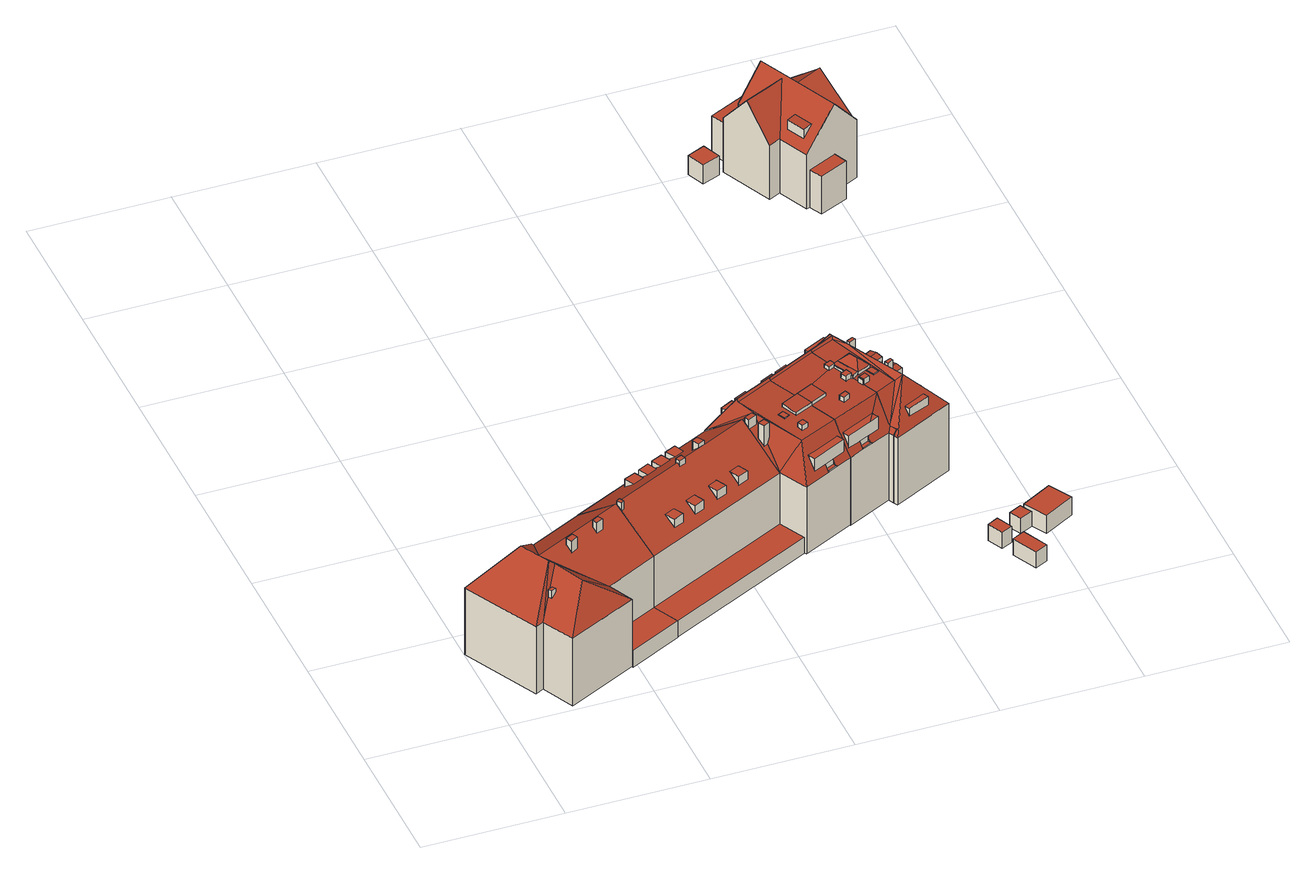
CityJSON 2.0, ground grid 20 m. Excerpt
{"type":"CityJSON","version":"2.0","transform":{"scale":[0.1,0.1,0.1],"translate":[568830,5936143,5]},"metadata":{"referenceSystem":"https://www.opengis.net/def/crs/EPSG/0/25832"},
"CityObjects":{
"building1":{"type":"Building","attributes":{"Grundfläche 2D":"363.295054","Grundhöhe NN":"5.724"},"children":["building1-1","building1-2","building1-3"],"geometry":[{"type":"Solid","lod":"3","boundaries":[[[[0,1,2,3,4,5,6]],[[7,8,9,6]],[[10,7,6,5,4]],[[9,11,12,13,6]],[[14,15,16,17]],[[0,16,18]],[[6,13,17,0]],[[17,16,0]],[[11,9,8]],[[14,13,12]],[[14,17,13]],[[18,16,15]],[[19,20,21,22,23]],[[24,25,10,4,3,2,1,23,26,27,28]],[[7,10,25,29]],[[8,7,29,30]],[[11,8,30,31]],[[12,11,31,32]],[[14,12,32,33]],[[15,14,33,34]],[[15,34,35,20,18]],[[18,20,19,0]],[[0,19,23,1]],[[21,20,35,36]],[[22,21,36,37]],[[23,22,37,26]],[[28,27,26,37,36,35,34,33,32,31,30,29,25,24]]]],"semantics":{"surfaces":[{"type":"RoofSurface"},{"type":"WallSurface"},{"type":"GroundSurface"}],"values":[[0,0,0,0,0,0,0,0,0,0,0,0,0,1,1,1,1,1,1,1,1,1,1,1,1,1,2]]}}]},
"building1-1":{"type":"BuildingInstallation","parents":["building1"],"geometry":[{"type":"MultiSurface","lod":"3","boundaries":[[[38,39,40,41,42]],[[43,44,40,39]],[[42,41,40,44,45,46]],[[46,47,38,42]],[[39,38,47,43]]],"semantics":{"surfaces":[{"type":"RoofSurface"},{"type":"WallSurface"}],"values":[0,1,1,1,1]}}]},
"building1-2":{"type":"BuildingInstallation","parents":["building1"],"geometry":[{"type":"MultiSurface","lod":"3","boundaries":[[[48,49,50,51]],[[51,50,52,53]],[[48,51,53,54]],[[49,48,54,55]],[[50,49,55,52]]],"semantics":{"surfaces":[{"type":"RoofSurface"},{"type":"WallSurface"}],"values":[0,1,1,1,1]}}]},
"building1-3":{"type":"BuildingInstallation","parents":["building1"],"geometry":[{"type":"MultiSurface","lod":"3","boundaries":[[[56,57,58,59]],[[59,58,60,61]],[[56,59,61,62]],[[57,56,62,63]],[[58,57,63,60]]],"semantics":{"surfaces":[{"type":"RoofSurface"},{"type":"WallSurface"}],"values":[0,1,1,1,1]}}]},
"building2":{"type":"Building","attributes":{"Grundfläche 2D":"419.408962","Grundhöhe NN":"5.804"},"children":["building2-1","building2-2","building2-3","building2-4","building2-5","building2-6","building2-7","building2-8","building2-9","building2-10","building2-11"],"geometry":[{"type":"Solid","lod":"3","boundaries":[[[[64,65,66,67,68,4,69,70,71]],[[72,73,1,74,75,76,66,65,64,71,70,69]],[[77,78,23,22]],[[22,23,79,80]],[[77,22,80,81]],[[78,77,81,82]],[[66,76,75,74,78,82,83,67]],[[68,67,83,84]],[[85,86,79,23,1,73,72,69,4,68,84,87]],[[1,23,78,74]],[[86,85,87,84,83,82,81,80,79]]]],"semantics":{"surfaces":[{"type":"RoofSurface"},{"type":"WallSurface"},{"type":"GroundSurface"}],"values":[[0,0,0,1,1,1,1,1,1,1,2]]}}]},
"building2-1":{"type":"BuildingInstallation","parents":["building2"],"geometry":[{"type":"MultiSurface","lod":"3","boundaries":[[[88,89,90,91]],[[91,90,92,93]],[[91,93,88]],[[89,92,90]]],"semantics":{"surfaces":[{"type":"RoofSurface"},{"type":"WallSurface"}],"values":[0,1,1,1]}}]},
"building2-2":{"type":"BuildingInstallation","parents":["building2"],"geometry":[{"type":"MultiSurface","lod":"3","boundaries":[[[94,95,96,97]],[[98,99,95,94]],[[99,96,95]],[[94,97,98]]],"semantics":{"surfaces":[{"type":"RoofSurface"},{"type":"WallSurface"}],"values":[0,1,1,1]}}]},
"building2-3":{"type":"BuildingInstallation","parents":["building2"],"geometry":[{"type":"MultiSurface","lod":"3","boundaries":[[[100,101,102,103]],[[103,102,104,105]],[[103,105,100]],[[101,104,102]]],"semantics":{"surfaces":[{"type":"RoofSurface"},{"type":"WallSurface"}],"values":[0,1,1,1]}}]},
"building2-4":{"type":"BuildingInstallation","parents":["building2"],"geometry":[{"type":"MultiSurface","lod":"3","boundaries":[[[106,107,108,109]],[[109,108,110,111]],[[109,111,106]],[[107,110,108]]],"semantics":{"surfaces":[{"type":"RoofSurface"},{"type":"WallSurface"}],"values":[0,1,1,1]}}]},
"building2-5":{"type":"BuildingInstallation","parents":["building2"],"geometry":[{"type":"MultiSurface","lod":"3","boundaries":[[[112,113,114,115]],[[113,116,114]],[[115,117,112]],[[113,112,117,116]]],"semantics":{"surfaces":[{"type":"RoofSurface"},{"type":"WallSurface"}],"values":[0,1,1,1]}}]},
"building2-6":{"type":"BuildingInstallation","parents":["building2"],"geometry":[{"type":"MultiSurface","lod":"3","boundaries":[[[118,119,120,121,122,123]],[[121,120,124,125]],[[125,64,126,123,122,121]],[[118,123,126,127]],[[127,71,124,120,119,118]]],"semantics":{"surfaces":[{"type":"RoofSurface"},{"type":"WallSurface"}],"values":[0,1,1,1,1]}}]},
"building2-7":{"type":"BuildingInstallation","parents":["building2"],"geometry":[{"type":"MultiSurface","lod":"3","boundaries":[[[128,129,130,131]],[[129,132,130]],[[131,133,128]],[[129,128,133,132]]],"semantics":{"surfaces":[{"type":"RoofSurface"},{"type":"WallSurface"}],"values":[0,1,1,1]}}]},
"building2-8":{"type":"BuildingInstallation","parents":["building2"],"geometry":[{"type":"MultiSurface","lod":"3","boundaries":[[[134,135,136,137]],[[135,138,136]],[[137,139,134]],[[135,134,139,138]]],"semantics":{"surfaces":[{"type":"RoofSurface"},{"type":"WallSurface"}],"values":[0,1,1,1]}}]},
"building2-9":{"type":"BuildingInstallation","parents":["building2"],"geometry":[{"type":"MultiSurface","lod":"3","boundaries":[[[140,141,142,143]],[[141,144,142]],[[143,145,140]],[[141,140,145,144]]],"semantics":{"surfaces":[{"type":"RoofSurface"},{"type":"WallSurface"}],"values":[0,1,1,1]}}]},
"building2-10":{"type":"BuildingInstallation","parents":["building2"],"geometry":[{"type":"MultiSurface","lod":"3","boundaries":[[[146,147,148,149,150]],[[72,73,148,147]],[[149,148,73,151]],[[151,152,150,149]],[[72,147,146,150,152,153]]],"semantics":{"surfaces":[{"type":"RoofSurface"},{"type":"WallSurface"}],"values":[0,1,1,1,1]}}]},
"building2-11":{"type":"BuildingInstallation","parents":["building2"],"geometry":[{"type":"MultiSurface","lod":"3","boundaries":[[[154,155,156,157]],[[156,155,158,159]],[[157,156,159,160]],[[154,157,160,161]],[[155,154,161,158]]],"semantics":{"surfaces":[{"type":"RoofSurface"},{"type":"WallSurface"}],"values":[0,1,1,1,1]}}]},
"building3":{"type":"Building","attributes":{"Grundfläche 2D":"148.676873","Grundhöhe NN":"5.865"},"children":["building3-1","building3-2","building3-3","building3-4","building3-5","building3-6","building3-7"],"geometry":[{"type":"MultiSurface","lod":"3","boundaries":[[[162,163,164,165,166,167,168,169,170,171]],[[172,173,174,175,176,177,178]],[[179,180,181,182]],[[183,179,182,184]],[[185,186,181]],[[186,185,187,188,189,190,191]],[[182,181,186,184]],[[192,193,194,189]],[[189,194,186,191,190]],[[194,184,186]],[[193,195,196,197,198,163,162,171,170,199,200,201,202,203,204,205,206,207,208,194]],[[208,209,210,211,212,213,183,184,194]],[[164,163,198]],[[165,164,198,197,214,202,201,200,168,167,166]],[[200,199,170,169,168]],[[174,173,212,211,176,175]],[[211,210,209,178,177,176]],[[172,178,209,213]],[[213,212,173,172]],[[209,208,207,206,215,216,180,179,183,213]],[[181,180,216,217]],[[218,219,193,192,189,188,187,185,181,217,220]],[[206,205,204,195,193,219,215]],[[217,216,215,219,218,220]]],"semantics":{"surfaces":[{"type":"RoofSurface"},{"type":"WallSurface"},{"type":"GroundSurface"}],"values":[0,0,0,0,0,0,0,0,0,0,0,0,1,1,1,1,1,1,1,1,1,1,1,2]}}]},
"building3-1":{"type":"BuildingInstallation","parents":["building3"],"geometry":[{"type":"MultiSurface","lod":"3","boundaries":[[[221,222,223,224]],[[224,223,225,226]],[[221,224,226,227]],[[222,221,227,228]],[[223,222,228,225]]],"semantics":{"surfaces":[{"type":"RoofSurface"},{"type":"WallSurface"}],"values":[0,1,1,1,1]}}]},
"building3-2":{"type":"BuildingInstallation","parents":["building3"],"geometry":[{"type":"MultiSurface","lod":"3","boundaries":[[[229,230,231,232]],[[233,232,231]],[[233,234,229,232]],[[230,229,234]]],"semantics":{"surfaces":[{"type":"RoofSurface"},{"type":"WallSurface"}],"values":[0,1,1,1]}}]},
"building3-3":{"type":"BuildingInstallation","parents":["building3"],"geometry":[{"type":"MultiSurface","lod":"3","boundaries":[[[235,236,237,238]],[[235,239,236]],[[237,236,239,240]],[[237,240,238]]],"semantics":{"surfaces":[{"type":"RoofSurface"},{"type":"WallSurface"}],"values":[0,1,1,1]}}]},
"building3-4":{"type":"BuildingInstallation","parents":["building3"],"geometry":[{"type":"MultiSurface","lod":"3","boundaries":[[[241,242,243,244,245,246]],[[247,244,243,242,248,191]],[[245,244,247,249]],[[250,241,246,245,249,190]],[[242,241,250,248]]],"semantics":{"surfaces":[{"type":"RoofSurface"},{"type":"WallSurface"}],"values":[0,1,1,1,1]}}]},
"building3-5":{"type":"BuildingInstallation","parents":["building3"],"geometry":[{"type":"MultiSurface","lod":"3","boundaries":[[[251,196,252,253,203,254]],[[252,196,195]],[[202,214,197,251,254]],[[196,251,197]],[[254,203,202]],[[195,204,253,252]],[[203,253,204]]],"semantics":{"surfaces":[{"type":"RoofSurface"},{"type":"WallSurface"}],"values":[0,1,1,1,1,1,1]}}]},
"building3-6":{"type":"BuildingInstallation","parents":["building3"],"geometry":[{"type":"MultiSurface","lod":"3","boundaries":[[[255,256,257,258]],[[255,258,259,260]],[[256,255,260,261]],[[257,256,261,262]],[[258,257,262,259]]],"semantics":{"surfaces":[{"type":"RoofSurface"},{"type":"WallSurface"}],"values":[0,1,1,1,1]}}]},
"building3-7":{"type":"BuildingInstallation","parents":["building3"],"geometry":[{"type":"MultiSurface","lod":"3","boundaries":[[[263,264,265,266]],[[266,265,267,268]],[[268,187,263,266]],[[187,188,264,263]],[[264,188,267,265]]],"semantics":{"surfaces":[{"type":"RoofSurface"},{"type":"WallSurface"}],"values":[0,1,1,1,1]}}]},
"building4":{"type":"Building","attributes":{"Grundfläche 2D":"141.007190","Grundhöhe NN":"5.760"},"children":["building4-1","building4-2","building4-3","building4-4","building4-5","building4-6","building4-7","building4-8"],"geometry":[{"type":"MultiSurface","lod":"3","boundaries":[[[269,270,271,272,273,274,275,276]],[[270,269,277,278]],[[279,172,178,280]],[[281,183,213,282]],[[213,283,284,285,286,209,208,287,288,289,290,282]],[[285,209,286]],[[291,292,293,294]],[[295,293,292]],[[291,294,180,179,296]],[[179,183,281,296]],[[297,298,299,300,273,272,271,270,287,208,207,206,301,302]],[[303,304,305,306,307,308,287,270,309,310,311,312,313,314]],[[312,315,313]],[[305,316,317,306]],[[299,274,273,300]],[[299,298,297,318,315,312,311,310,277,269,276,275,274]],[[310,309,270,278,277]],[[283,213,172,279]],[[178,172,213,209]],[[209,285,280,178]],[[285,284,283,279,280]],[[293,295,319,320]],[[294,293,320,321]],[[180,294,321,322]],[[206,207,208,209,213,183,179,180,322,323]],[[305,304,303,301,206,323,324]],[[317,316,325,326]],[[316,305,324,325]],[[327,306,317,326,328]],[[306,327,307]],[[327,319,295,292,291,296,281,282,290,289,288,287,308,307]],[[321,320,319,327,328,326,325,324,323,322]]],"semantics":{"surfaces":[{"type":"RoofSurface"},{"type":"WallSurface"},{"type":"GroundSurface"}],"values":[0,0,0,0,0,0,0,0,0,0,0,0,0,0,1,1,1,1,1,1,1,1,1,1,1,1,1,1,1,1,1,2]}}]},
"building4-1":{"type":"BuildingInstallation","parents":["building4"],"geometry":[{"type":"MultiSurface","lod":"3","boundaries":[[[329,330,331,332,333]],[[334,331,330,329,335,336]],[[332,331,334,288]],[[333,332,288,289]],[[329,333,289,335]]],"semantics":{"surfaces":[{"type":"RoofSurface"},{"type":"WallSurface"}],"values":[0,1,1,1,1]}}]},
"building4-2":{"type":"BuildingInstallation","parents":["building4"],"geometry":[{"type":"MultiSurface","lod":"3","boundaries":[[[337,338,339,340]],[[340,339,341,342]],[[337,340,342,343]],[[338,337,343,344]],[[339,338,344,341]]],"semantics":{"surfaces":[{"type":"RoofSurface"},{"type":"WallSurface"}],"values":[0,1,1,1,1]}}]},
"building4-3":{"type":"BuildingInstallation","parents":["building4"],"geometry":[{"type":"MultiSurface","lod":"3","boundaries":[[[345,346,347,348]],[[346,345,349]],[[347,346,349,350]],[[350,348,347]]],"semantics":{"surfaces":[{"type":"RoofSurface"},{"type":"WallSurface"}],"values":[0,1,1,1]}}]},
"building4-4":{"type":"BuildingInstallation","parents":["building4"],"geometry":[{"type":"MultiSurface","lod":"3","boundaries":[[[351,352,353,302,354,355,314]],[[315,318,297,353,352]],[[302,353,297]],[[315,352,351,314,313]],[[354,302,301]],[[301,303,355,354]],[[303,314,355]]],"semantics":{"surfaces":[{"type":"RoofSurface"},{"type":"WallSurface"}],"values":[0,1,1,1,1,1,1]}}]},
"building4-5":{"type":"BuildingInstallation","parents":["building4"],"geometry":[{"type":"MultiSurface","lod":"3","boundaries":[[[356,357,358,359,360,361,362,363,364,365]],[[362,361,360,366,367,286]],[[286,290,363,362]],[[364,363,290,282]],[[368,369,357,356]]],"semantics":{"surfaces":[{"type":"RoofSurface"},{"type":"WallSurface"}],"values":[0,1,1,1,1]}}]},
"building4-6":{"type":"BuildingInstallation","parents":["building4"],"geometry":[{"type":"MultiSurface","lod":"3","boundaries":[[[370,371,372,373,374,375]],[[365,364,373,372]],[[376,374,373,364,282]],[[376,377,375,374]],[[370,375,377,378]],[[368,356,365,372,371,370,378]]],"semantics":{"surfaces":[{"type":"RoofSurface"},{"type":"WallSurface"}],"values":[0,1,1,1,1,1]}}]},
"building4-7":{"type":"BuildingInstallation","parents":["building4"],"geometry":[{"type":"MultiSurface","lod":"3","boundaries":[[[379,380,381,382]],[[381,383,382]],[[379,382,383,384]],[[379,384,380]]],"semantics":{"surfaces":[{"type":"RoofSurface"},{"type":"WallSurface"}],"values":[0,1,1,1]}}]},
"building4-8":{"type":"BuildingInstallation","parents":["building4"],"geometry":[{"type":"MultiSurface","lod":"3","boundaries":[[[385,386,387,388,389,390,391]],[[387,386,392,393,366,360,359,389,388]],[[359,358,390,389]],[[358,357,369,394,385,391,390]],[[386,385,394,392]]],"semantics":{"surfaces":[{"type":"RoofSurface"},{"type":"WallSurface"}],"values":[0,1,1,1,1]}}]},
"building5":{"type":"Building","attributes":{"Grundfläche 2D":"180.880749","Grundhöhe NN":"5.760"},"children":["building5-1","building5-2","building5-3","building5-4","building5-5","building5-6","building5-7","building5-8","building5-9","building5-10","building5-11","building5-12"],"geometry":[{"type":"Solid","lod":"3","boundaries":[[[[317,316,395,396,306]],[[292,291,397,398]],[[399,400,401]],[[401,400,402,397]],[[399,396,403,404,400]],[[308,307,306,399,405,287]],[[306,396,399]],[[406,396,395]],[[398,397,402,400,404,403,396,406,407]],[[292,398,407,295]],[[296,397,291]],[[296,281,401,397]],[[290,289,288,287,405,399,401,281,282]],[[317,306,328,326]],[[306,307,408,328]],[[408,307,308,287,288,289,290,282,281,296,291,292,295,319,327]],[[316,317,326,325]],[[395,316,325,409]],[[406,395,409,410]],[[407,406,410,411]],[[295,407,411,319]],[[325,326,328,408,327,319,411,410,409]]]],"semantics":{"surfaces":[{"type":"RoofSurface"},{"type":"WallSurface"},{"type":"GroundSurface"}],"values":[[0,0,0,0,0,0,0,0,0,0,0,0,0,1,1,1,1,1,1,1,1,2]]}}]},
"building5-1":{"type":"BuildingInstallation","parents":["building5"],"geometry":[{"type":"MultiSurface","lod":"3","boundaries":[[[412,413,414,415]],[[415,414,416,417]],[[412,415,417,418]],[[413,412,418,419]],[[414,413,419,416]]],"semantics":{"surfaces":[{"type":"RoofSurface"},{"type":"WallSurface"}],"values":[0,1,1,1,1]}}]},
"building5-2":{"type":"BuildingInstallation","parents":["building5"],"geometry":[{"type":"MultiSurface","lod":"3","boundaries":[[[420,421,422,423]],[[420,424,421]],[[422,421,424,425]],[[422,425,423]]],"semantics":{"surfaces":[{"type":"RoofSurface"},{"type":"WallSurface"}],"values":[0,1,1,1]}}]},
"building5-3":{"type":"BuildingInstallation","parents":["building5"],"geometry":[{"type":"MultiSurface","lod":"3","boundaries":[[[426,427,428,429]],[[426,429,430,431]],[[429,428,432,430]],[[427,426,431,433]],[[428,427,433,432]]],"semantics":{"surfaces":[{"type":"RoofSurface"},{"type":"WallSurface"}],"values":[0,1,1,1,1]}}]},
"building5-4":{"type":"BuildingInstallation","parents":["building5"],"geometry":[{"type":"MultiSurface","lod":"3","boundaries":[[[332,434,435,333]],[[333,435,436,289]],[[332,333,289,288]],[[434,332,288,437]],[[435,434,437,436]]],"semantics":{"surfaces":[{"type":"RoofSurface"},{"type":"WallSurface"}],"values":[0,1,1,1,1]}}]},
"building5-5":{"type":"BuildingInstallation","parents":["building5"],"geometry":[{"type":"MultiSurface","lod":"3","boundaries":[[[438,439,440,441]],[[441,440,442]],[[438,441,442,443]],[[443,439,438]]],"semantics":{"surfaces":[{"type":"RoofSurface"},{"type":"WallSurface"}],"values":[0,1,1,1]}}]},
"building5-6":{"type":"BuildingInstallation","parents":["building5"],"geometry":[{"type":"MultiSurface","lod":"3","boundaries":[[[444,445,446,447]],[[447,446,448,449]],[[444,447,449,450]],[[445,444,450,451]],[[446,445,451,448]]],"semantics":{"surfaces":[{"type":"RoofSurface"},{"type":"WallSurface"}],"values":[0,1,1,1,1]}}]},
"building5-7":{"type":"BuildingInstallation","parents":["building5"],"geometry":[{"type":"MultiSurface","lod":"3","boundaries":[[[452,453,454,455]],[[455,454,456,457]],[[452,455,457,458]],[[453,452,458,459]],[[454,453,459,456]]],"semantics":{"surfaces":[{"type":"RoofSurface"},{"type":"WallSurface"}],"values":[0,1,1,1,1]}}]},
"building5-8":{"type":"BuildingInstallation","parents":["building5"],"geometry":[{"type":"MultiSurface","lod":"3","boundaries":[[[460,461,462,463]],[[464,460,463,465]],[[462,466,467,465,463]],[[464,465,467]],[[462,461,466]]],"semantics":{"surfaces":[{"type":"RoofSurface"},{"type":"WallSurface"}],"values":[0,0,1,1,1]}}]},
"building5-9":{"type":"BuildingInstallation","parents":["building5"],"geometry":[{"type":"MultiSurface","lod":"3","boundaries":[[[468,364,363,469]],[[363,364,282,290]],[[470,282,364,468]],[[290,471,469,363]]],"semantics":{"surfaces":[{"type":"RoofSurface"},{"type":"WallSurface"}],"values":[0,1,1,1]}}]},
"building5-10":{"type":"BuildingInstallation","parents":["building5"],"geometry":[{"type":"MultiSurface","lod":"3","boundaries":[[[472,473,474,475]],[[473,472,476,477]],[[475,474,478,479]],[[472,475,479,476]],[[474,473,477,478]]],"semantics":{"surfaces":[{"type":"RoofSurface"},{"type":"WallSurface"}],"values":[0,1,1,1,1]}}]},
"building5-11":{"type":"BuildingInstallation","parents":["building5"],"geometry":[{"type":"MultiSurface","lod":"3","boundaries":[[[480,481,482,483]],[[481,484,485,482]],[[468,485,484]],[[486,469,482,485,468]],[[469,483,482]],[[483,487,488,481,480]],[[488,489,484,481]],[[470,468,484,489]],[[468,469,471,487,483,469,486]]],"semantics":{"surfaces":[{"type":"RoofSurface"},{"type":"WallSurface"}],"values":[0,0,0,0,0,1,1,1,1]}}]},
"building5-12":{"type":"BuildingInstallation","parents":["building5"],"geometry":[{"type":"MultiSurface","lod":"3","boundaries":[[[490,491,492,493]],[[494,490,493,495]],[[492,496,497,495,493]],[[494,495,497]],[[492,491,496]]],"semantics":{"surfaces":[{"type":"RoofSurface"},{"type":"WallSurface"}],"values":[0,0,1,1,1]}}]},
"building6":{"type":"Building","attributes":{"Grundfläche 2D":"12.733763","Grundhöhe NN":"6.738"},"geometry":[{"type":"Solid","lod":"3","boundaries":[[[[498,499,500,501]],[[502,503,504,505]],[[506,507,501,500]],[[507,508,498,501]],[[508,509,499,498]],[[509,506,500,499]],[[510,511,505,504]],[[511,512,502,505]],[[512,513,503,502]],[[513,510,504,503]],[[509,508,507,506]],[[513,512,511,510]]]],"semantics":{"surfaces":[{"type":"RoofSurface"},{"type":"WallSurface"},{"type":"GroundSurface"}],"values":[[0,0,1,1,1,1,1,1,1,1,2,2]]}}]},
"building7":{"type":"Building","attributes":{"Grundfläche 2D":"3.966687","Grundhöhe NN":"6.862"},"geometry":[{"type":"Solid","lod":"3","boundaries":[[[[514,515,516,517]],[[518,519,517,516]],[[519,520,514,517]],[[520,521,515,514]],[[521,518,516,515]],[[521,520,519,518]]]],"semantics":{"surfaces":[{"type":"RoofSurface"},{"type":"WallSurface"},{"type":"GroundSurface"}],"values":[[0,1,1,1,1,2]]}}]},
"building8":{"type":"Building","attributes":{"Grundfläche 2D":"18.985288","Grundhöhe NN":"6.475"},"geometry":[{"type":"Solid","lod":"3","boundaries":[[[[522,523,524,525]],[[526,527,525,524]],[[527,528,522,525]],[[528,529,523,522]],[[529,526,524,523]],[[529,528,527,526]]]],"semantics":{"surfaces":[{"type":"RoofSurface"},{"type":"WallSurface"},{"type":"GroundSurface"}],"values":[[0,1,1,1,1,2]]}}]},
"building9":{"type":"Building","attributes":{"Grundfläche 2D":"7.784925","Grundhöhe NN":"6.737"},"geometry":[{"type":"Solid","lod":"3","boundaries":[[[[530,531,532,533]],[[534,535,533,532]],[[535,536,530,533]],[[536,537,531,530]],[[537,534,532,531]],[[537,536,535,534]]]],"semantics":{"surfaces":[{"type":"RoofSurface"},{"type":"WallSurface"},{"type":"GroundSurface"}],"values":[[0,1,1,1,1,2]]}}]},
"building10":{"type":"Building","attributes":{"Grundfläche 2D":"193.512417","Grundhöhe NN":"5.638"},"children":["building10-1"],"geometry":[{"type":"Solid","lod":"3","boundaries":[[[[538,539,540]],[[538,541,539]],[[542,543,541,544]],[[545,546,547,548,549,550,551,552]],[[548,553,554,549]],[[555,556,550,549,554,557,544,541,538]],[[558,543,542]],[[559,541,543]],[[560,539,541,559]],[[561,562,563,564,565]],[[566,567,568,569,570,571,572]],[[573,574,575,576]],[[550,556,551]],[[551,556,555,552]],[[564,563,577,578]],[[565,564,578,579]],[[561,565,579,580]],[[567,581,582,576,568]],[[583,569,568,576,575,584]],[[570,569,583,585]],[[567,566,586,581]],[[555,538,540,566,572,552]],[[552,572,571,545]],[[587,547,546,545,571,570,585]],[[553,548,547,587,588]],[[554,553,588,589]],[[557,554,589,590]],[[562,561,580,591,558,542,544,557,590,577,563]],[[592,586,566,540,539,560,559,543,558,591,593]],[[573,576,582,594]],[[574,573,594,595]],[[575,574,595,584]],[[594,582,581,586,592,593,591,580,579,578,577,590,589,588,587,585,583,584,595]]]],"semantics":{"surfaces":[{"type":"RoofSurface"},{"type":"WallSurface"},{"type":"GroundSurface"}],"values":[[0,0,0,0,0,0,0,0,0,0,0,0,1,1,1,1,1,1,1,1,1,1,1,1,1,1,1,1,1,1,1,1,2]]}}]},
"building10-1":{"type":"BuildingInstallation","parents":["building10"],"geometry":[{"type":"MultiSurface","lod":"3","boundaries":[[[596,597,598,599]],[[597,596,600,601]],[[597,601,598]],[[599,600,596]]],"semantics":{"surfaces":[{"type":"RoofSurface"},{"type":"WallSurface"}],"values":[0,1,1,1]}}]}
},
"vertices":[
[175,93,116],[251,131,116],[222,188,167],[222,189,168],[221,190,168],[184,171,168],[89,124,168],[116,212,115],[114,215,115],[75,151,168],[192,249,115],[1,159,115],[56,48,115],[97,108,168],[68,54,115],[91,7,116],[126,64,161],[105,108,162],[192,57,116],[175,93,34],[192,57,34],[193,55,34],[269,93,34],[251,131,34],[221,190,7],[192,249,7],[251,131,7],[222,188,7],[222,189,7],[116,212,7],[114,215,7],[1,159,7],[56,48,7],[68,54,7],[91,7,7],[192,57,7],[193,55,7],[269,93,7],
[187,166,174],[178,161,174],[181,154,174],[182,154,174],[191,159,174],[178,161,163],[181,154,157],[182,154,157],[191,159,157],[187,166,163],
[147,135,174],[143,143,174],[133,138,174],[137,129,174],[133,138,162],[137,129,155],[147,135,155],[143,143,162],
[87,72,148],[94,75,148],[91,80,148],[84,77,148],[91,80,142],[84,77,135],[87,72,135],[94,75,142],
[335,246,169],[373,264,169],[437,296,169],[408,355,116],[192,249,116],[222,189,169],[226,192,169],[326,241,169],[222,188,168],[226,181,161],[466,237,116],[448,274,149],[439,293,166],[485,199,34],[466,237,34],[251,131,8],[269,93,8],[485,199,8],[466,237,8],[408,355,8],[192,249,8],[222,189,8],[222,188,8],[221,190,8],
[335,206,140],[321,198,140],[328,183,140],[343,190,140],[328,183,126],[343,190,126],
[403,220,140],[418,227,140],[410,243,140],[396,235,140],[403,220,126],[418,227,126],
[300,188,140],[285,181,140],[293,166,140],[308,173,140],[293,166,126],[308,173,126],
[373,224,140],[359,217,140],[366,202,140],[381,209,140],[366,202,126],[381,209,126],
[281,277,139],[265,270,139],[272,255,139],[288,263,139],[265,270,126],[281,277,126],
[325,244,174],[326,241,174],[328,237,174],[337,241,174],[335,246,174],[334,248,174],[328,237,165],[337,241,165],[334,248,166],[325,244,166],
[327,300,139],[311,293,139],[318,278,139],[334,286,139],[311,293,126],[327,300,126],
[304,289,139],[288,281,139],[295,267,139],[311,274,139],[288,281,126],[304,289,126],
[350,312,139],[334,304,139],[342,290,139],[357,297,139],[334,304,126],[350,312,126],
[226,191,174],[222,188,174],[226,181,174],[230,184,174],[227,191,174],[230,184,161],[227,191,168],[226,191,168],
[359,272,174],[364,262,174],[373,266,174],[367,276,174],[364,262,168],[373,266,168],[367,276,158],[359,272,158],
[511,227,147],[499,222,147],[504,211,147],[522,220,147],[536,227,147],[541,230,147],[554,236,147],[552,239,147],[549,246,147],[546,244,147],[521,316,174],[495,303,174],[498,296,174],[503,286,172],[506,281,172],[511,284,172],[532,294,172],[499,360,174],[483,392,117],[408,355,117],[445,334,174],[500,358,171],[445,330,171],[437,296,168],[456,306,168],[439,293,165],[442,286,159],[466,237,117],[462,270,141],[460,280,149],[485,199,117],[487,196,117],[494,231,166],[525,215,117],[524,216,119],[522,220,127],[504,211,127],[552,239,134],[554,236,127],[541,230,127],[536,227,127],[538,223,119],[539,222,117],[557,231,117],[562,233,117],[560,237,124],[550,258,165],[532,294,167],[511,284,167],[506,281,167],[495,303,168],[521,316,168],[529,224,127],[562,233,9],[483,392,9],[408,355,9],[485,199,9],[487,196,9],[439,293,9],
[492,293,169],[484,289,169],[489,279,169],[497,283,169],[489,279,168],[497,283,168],[492,293,168],[484,289,168],
[455,369,146],[459,360,146],[477,369,146],[473,378,146],[473,378,131],[455,369,131],
[454,358,146],[450,366,146],[432,357,146],[436,349,146],[450,366,131],[432,357,131],
[465,272,174],[461,280,174],[460,280,174],[451,276,174],[456,267,174],[462,270,174],[451,276,149],[461,280,150],[456,267,141],[465,272,150],
[522,220,119],[525,215,119],[539,222,119],[536,227,119],
[511,254,174],[507,262,174],[499,258,174],[502,250,174],[502,250,166],[511,254,166],[507,262,167],[499,258,167],
[439,293,174],[442,286,174],[455,292,174],[451,299,174],[455,292,159],[451,299,165],
[598,258,147],[608,275,147],[568,255,147],[562,252,147],[558,250,147],[563,241,147],[581,249,147],[595,256,147],[613,265,147],[609,272,147],[545,328,174],[556,306,172],[571,393,171],[587,360,169],[545,328,168],[549,320,168],[556,306,167],[601,328,167],[621,292,165],[611,312,166],[607,319,167],[603,328,167],[556,423,125],[555,426,125],[546,427,117],[547,424,117],[552,431,117],[570,395,174],[581,249,127],[576,247,127],[563,241,127],[563,241,128],[583,244,117],[583,245,119],[598,251,117],[616,260,117],[627,265,117],[631,271,123],[631,272,124],[630,272,125],[609,272,142],[613,265,127],[603,260,127],[598,258,127],[595,255,125],[597,252,119],[595,256,127],[631,257,117],[636,260,124],[587,252,127],[552,431,8],[546,427,8],[547,424,8],[483,392,8],[562,233,8],[627,265,8],[631,257,8],[636,260,8],[630,272,8],[631,271,8],
[606,319,175],[609,311,175],[610,311,175],[611,312,175],[607,319,175],[610,311,166],[606,319,167],[609,311,166],
[580,298,174],[570,293,174],[574,286,174],[583,291,174],[574,286,166],[583,291,166],[580,298,166],[570,293,166],
[547,403,146],[542,412,146],[524,403,146],[528,394,146],[542,412,131],[524,403,131],
[595,255,119],[595,256,119],[581,249,119],[583,244,119],[598,251,119],
[587,356,172],[596,338,172],[597,339,172],[601,330,172],[600,329,172],[600,328,172],[601,328,172],[603,328,172],[587,360,172],[588,357,172],[600,329,167],[600,328,167],[587,356,169],[596,338,168],
[579,352,175],[587,356,175],[588,357,175],[587,360,175],[585,364,175],[575,360,175],[585,364,169],[575,360,169],[579,352,169],
[500,391,146],[504,383,146],[523,392,146],[518,400,146],[518,400,131],[500,391,131],
[588,334,175],[592,325,175],[596,328,175],[600,329,175],[601,330,175],[597,339,175],[596,338,175],[592,325,167],[596,328,167],[588,334,168],
[634,251,117],[662,304,174],[607,414,174],[605,418,174],[652,307,165],[619,390,174],[606,410,171],[617,395,174],[649,331,174],[646,335,174],[649,306,165],[722,295,117],[634,471,117],[631,272,8],[634,251,8],[722,295,8],[634,471,8],
[661,337,174],[659,342,174],[650,338,174],[653,333,174],[650,338,169],[653,333,169],[661,337,158],[659,342,158],
[654,279,143],[658,272,143],[690,287,143],[686,295,143],[658,272,129],[690,287,129],
[691,324,134],[684,320,144],[689,311,144],[696,315,134],[696,315,133],[691,324,133],[689,311,143],[684,320,143],
[620,316,175],[617,324,175],[617,324,167],[620,316,166],
[578,436,143],[582,427,143],[614,443,143],[610,452,143],[610,452,128],[578,436,128],
[632,396,174],[630,401,174],[621,397,174],[623,392,174],[621,397,169],[623,392,169],[632,396,158],[630,401,158],
[683,340,134],[676,336,144],[681,327,144],[688,331,134],[681,327,143],[688,331,133],[683,340,133],[676,336,143],
[663,357,145],[669,349,143],[681,355,143],[676,364,145],[660,367,143],[672,373,143],[681,355,128],[672,373,128],
[595,364,172],[611,333,172],[595,364,169],[611,333,167],
[633,341,168],[624,337,168],[630,326,168],[638,330,168],[633,341,167],[624,337,167],[630,326,166],[638,330,166],
[624,338,172],[631,342,172],[616,348,182],[611,332,172],[615,374,172],[610,359,182],[603,347,172],[611,332,167],[631,342,167],[615,374,169],
[648,388,145],[654,380,143],[665,386,143],[661,395,145],[645,398,143],[656,404,143],[665,386,128],[656,404,128],
[711,128,43],[722,105,43],[738,113,43],[727,136,43],[748,51,43],[766,60,43],[748,97,43],[730,88,43],[738,113,17],[727,136,17],[711,128,17],[722,105,17],[748,97,17],[730,88,17],[748,51,17],[766,60,17],
[755,124,43],[773,133,43],[764,150,43],[746,141,43],[764,150,19],[746,141,19],[755,124,19],[773,133,19],
[832,142,44],[813,175,44],[769,150,44],[788,117,44],[769,150,15],[788,117,15],[832,142,15],[813,175,15],
[658,1001,48],[632,990,48],[643,964,48],[669,975,48],[643,964,17],[669,975,17],[658,1001,17],[632,990,17],
[744,1020,149],[785,1031,100],[782,1037,100],[772,960,149],[800,901,148],[834,924,100],[799,901,149],[710,1005,94],[697,999,94],[681,992,94],[699,954,144],[758,981,144],[708,996,103],[706,1002,95],[711,1004,95],[716,916,94],[733,924,94],[711,1004,109],[706,1002,103],[753,880,94],[837,919,100],[809,978,149],[809,979,148],[800,901,67],[799,901,67],[758,882,67],[767,863,67],[808,882,67],[782,1037,68],[785,1038,68],[768,1074,68],[681,1033,68],[697,999,68],[710,1005,68],[711,1004,68],[757,1097,35],[719,1080,35],[730,1056,35],[768,1074,35],[758,882,6],[767,863,6],[808,882,6],[800,901,6],[785,1038,6],[768,1074,6],[681,1033,6],[730,1056,6],[697,999,6],[782,1037,6],[681,992,6],[716,916,6],[733,924,6],[753,880,6],[837,919,6],[809,979,6],[809,978,6],[757,1097,6],[719,1080,6],
[744,925,121],[756,899,121],[770,905,122],[758,932,122],[744,925,105],[756,899,105]
]}
